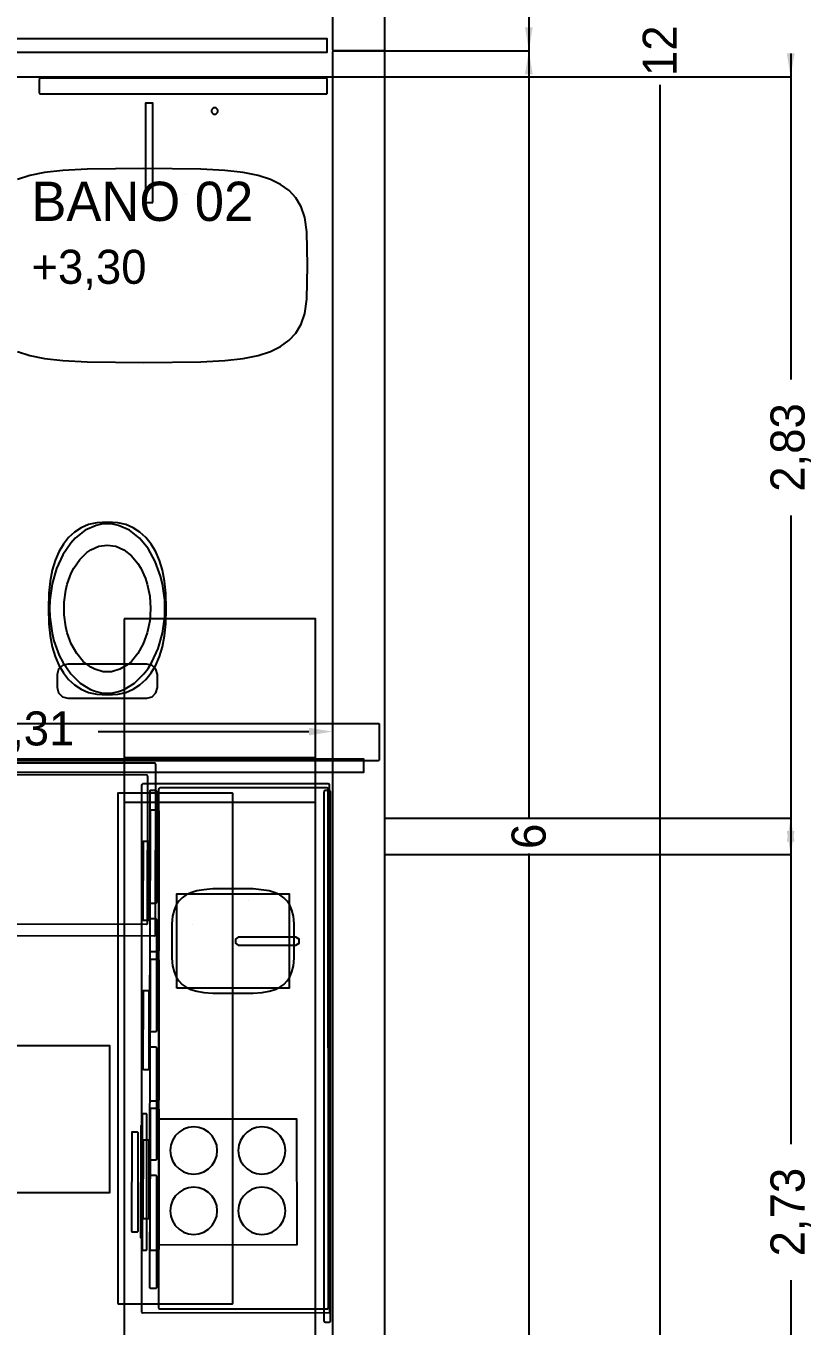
# Model space of a CAD drawing. Header units: metres. Extents: x 132.4 to 143.6, y -13.7 to 1.5.
# Drawn here: x 140.629 to 143.635, y -10.87 to -5.905 of the extents above; entities that cross this region are included whole.
import ezdxf

# ---------------------------------------------------------------- set-up
doc = ezdxf.new("R2010")
doc.units = ezdxf.units.M
for name, color, linetype in [('CORTE', 7, 'Continuous'), ('COTAS', 4, 'Continuous'), ('TEXTOS', 7, 'Continuous'), ('VISTA', 8, 'Continuous')]:
    doc.layers.add(name, color=color, linetype=linetype)
doc.dimstyles.get("Standard").update_dxf_attribs({"dimtxt": 2.5, "dimasz": 2.5, "dimexe": 1.25, "dimexo": 0.625, "dimtad": 1, "dimcen": 2.5, "dimazin": 3, "dimtfac": 1, "dimtmove": 0, "dimatfit": 3})

# ---------------------------------------------------------------- blocks, each defined once
blk = doc.blocks.new('_CLOSEDFILLED')
at = {"color": 0, "linetype": 'BYBLOCK'}
blk.add_solid([(-1, 0.164), (0, 0), (-1, -0.164)], dxfattribs=at)
blk = doc.blocks.new('*D5')
for p, q in [((143.05, 0.09), (143.05, -5.87)), ((142, 0), (143.05, 0)), ((143.05, -6.13), (143.05, -12.09)), ((142, -12), (143.05, -12))]:
    blk.add_line(p, q)
at = {"layer": 'Defpoints'}
for p in [(142, 0), (143.05, 0), (142, -12)]:
    blk.add_point(p, dxfattribs=at)
at = {"layer": 'COTAS', "xscale": 0.09, "yscale": 0.09}
for p, rotation in [((143.05, 0), 270), ((143.05, -12), 90)]:
    blk.add_blockref('_CLOSEDFILLED', p, dxfattribs=dict(at, rotation=rotation))
at = {"layer": 'COTAS', "insert": (143.05, -6), "char_height": 0.13, "attachment_point": 5, "rotation": 90}
blk.add_mtext('12', dxfattribs=at)
blk = doc.blocks.new('*D6')
for p, q in [((142.55, 0.09), (142.55, -2.935)), ((142, 0), (142.55, 0)), ((142.55, -3.065), (142.55, -6.09)), ((142, -6), (142.55, -6))]:
    blk.add_line(p, q)
at = {"layer": 'Defpoints'}
for p in [(142, 0), (142.55, 0), (142, -6)]:
    blk.add_point(p, dxfattribs=at)
at = {"layer": 'COTAS', "xscale": 0.09, "yscale": 0.09}
for p, rotation in [((142.55, 0), 270), ((142.55, -6), 90)]:
    blk.add_blockref('_CLOSEDFILLED', p, dxfattribs=dict(at, rotation=rotation))
at = {"layer": 'COTAS', "insert": (142.55, -3), "char_height": 0.13, "attachment_point": 5, "rotation": 90}
blk.add_mtext('6', dxfattribs=at)
blk = doc.blocks.new('*D7')
for p, q in [((142.55, -5.91), (142.55, -8.935)), ((142, -6), (142.55, -6)), ((142.55, -9.065), (142.55, -12.09)), ((142, -12), (142.55, -12))]:
    blk.add_line(p, q)
at = {"layer": 'Defpoints'}
for p in [(142, -6), (142.55, -6), (142, -12)]:
    blk.add_point(p, dxfattribs=at)
at = {"layer": 'COTAS', "xscale": 0.09, "yscale": 0.09}
for p, rotation in [((142.55, -6), 270), ((142.55, -12), 90)]:
    blk.add_blockref('_CLOSEDFILLED', p, dxfattribs=dict(at, rotation=rotation))
at = {"layer": 'COTAS', "insert": (142.55, -9), "char_height": 0.13, "attachment_point": 5, "rotation": 90}
blk.add_mtext('6', dxfattribs=at)
blk = doc.blocks.new('*D10')
for p, q in [((139.49, -8.6), (139.49, -8.6)), ((139.58, -8.6), (140.385, -8.6)), ((140.905, -8.6), (141.71, -8.6)), ((141.8, -8.6), (141.8, -8.6))]:
    blk.add_line(p, q)
at = {"layer": 'Defpoints'}
for p in [(139.49, -8.6), (139.49, -8.6), (141.8, -8.6)]:
    blk.add_point(p, dxfattribs=at)
at = {"layer": 'COTAS', "xscale": 0.09, "yscale": 0.09, "rotation": 180}
blk.add_blockref('_CLOSEDFILLED', (139.49, -8.6), dxfattribs=at)
at = {"layer": 'COTAS', "xscale": 0.09, "yscale": 0.09}
blk.add_blockref('_CLOSEDFILLED', (141.8, -8.6), dxfattribs=at)
at = {"layer": 'COTAS', "insert": (140.645, -8.6), "char_height": 0.13, "attachment_point": 5}
blk.add_mtext('2,31', dxfattribs=at)
blk = doc.blocks.new('*D11')
for p, q in [((143.55, -6.01), (143.55, -7.255)), ((142, -6.1), (143.55, -6.1)), ((143.55, -7.775), (143.55, -9.02)), ((142, -8.93), (143.55, -8.93))]:
    blk.add_line(p, q)
at = {"layer": 'Defpoints'}
for p in [(142, -6.1), (143.55, -6.1), (142, -8.93)]:
    blk.add_point(p, dxfattribs=at)
at = {"layer": 'COTAS', "xscale": 0.09, "yscale": 0.09}
for p, rotation in [((143.55, -6.1), 270), ((143.55, -8.93), 90)]:
    blk.add_blockref('_CLOSEDFILLED', p, dxfattribs=dict(at, rotation=rotation))
at = {"layer": 'COTAS', "insert": (143.55, -7.515), "char_height": 0.13, "attachment_point": 5, "rotation": 90}
blk.add_mtext('2,83', dxfattribs=at)
blk = doc.blocks.new('*D12')
for p, q in [((143.55, -8.98), (143.55, -10.175)), ((142, -9.07), (143.55, -9.07)), ((143.55, -10.695), (143.55, -11.89)), ((142, -11.8), (143.55, -11.8))]:
    blk.add_line(p, q)
at = {"layer": 'Defpoints'}
for p in [(142, -9.07), (143.55, -9.07), (142, -11.8)]:
    blk.add_point(p, dxfattribs=at)
at = {"layer": 'COTAS', "xscale": 0.09, "yscale": 0.09}
for p, rotation in [((143.55, -9.07), 270), ((143.55, -11.8), 90)]:
    blk.add_blockref('_CLOSEDFILLED', p, dxfattribs=dict(at, rotation=rotation))
at = {"layer": 'COTAS', "insert": (143.55, -10.435), "char_height": 0.13, "attachment_point": 5, "rotation": 90}
blk.add_mtext('2,73', dxfattribs=at)

msp = doc.modelspace()

# ---------------------------------------------------------------- linework, layer by layer
at = {"layer": 'CORTE'}
for points in [[(141.8, -3.5632), (141.8, -5.9955), (141.8005, -5.997), (141.8008, -5.9981), (141.8011, -5.9984), (141.8013, -5.9987), (141.8017, -5.999), (141.8019, -5.9992), (141.8034, -5.9997), (141.8045, -6), (141.918, -6), (141.9955, -6), (141.997, -5.9995), (141.9981, -5.9992), (141.9984, -5.9989), (141.9987, -5.9987), (141.9989, -5.9984), (141.9992, -5.9981), (141.9995, -5.997), (142, -5.9955), (142, -3.5632)], [(142, -11.9955), (142, -9.5632), (142, -6.0045), (141.9997, -6.0034), (141.9992, -6.0019), (141.999, -6.0017), (141.9987, -6.0013), (141.9984, -6.0011), (141.9981, -6.0008), (141.997, -6.0005), (141.9955, -6), (141.918, -6), (141.8045, -6), (141.8034, -6.0003), (141.8019, -6.0008), (141.8017, -6.001), (141.8013, -6.0013), (141.801, -6.0017), (141.801, -6.0017), (141.8008, -6.0019), (141.8003, -6.0034), (141.8, -6.0045), (141.8, -9.5632), (141.8, -11.9955)], [(139.4245, -8.71), (140.7745, -8.71), (141.9755, -8.71), (141.9769, -8.7096), (141.9781, -8.7092), (141.9784, -8.7089), (141.9787, -8.7087), (141.9789, -8.7084), (141.9792, -8.7081), (141.9796, -8.7069), (141.98, -8.7055), (141.98, -8.6438), (141.98, -8.5745), (141.9796, -8.5733), (141.9792, -8.5719), (141.9789, -8.5716), (141.9787, -8.5713), (141.9784, -8.5711), (141.9781, -8.5708), (141.9769, -8.5704), (141.9755, -8.57), (140.7745, -8.57), (139.4245, -8.57)]]:
    msp.add_lwpolyline(points, dxfattribs=at)
at = {"layer": 'VISTA'}
for points in [[(134, -5.9045), (134, -6.018), (134, -6.0955), (134.0005, -6.097), (134.0008, -6.0981), (134.0011, -6.0984), (134.0013, -6.0987), (134.0017, -6.099), (134.0019, -6.0992), (134.0034, -6.0997), (134.0045, -6.1), (138.7513, -6.1), (141.4491, -6.1), (141.9955, -6.1), (141.997, -6.0995), (141.9981, -6.0992), (141.9984, -6.0989), (141.9987, -6.0987), (141.9989, -6.0984), (141.9992, -6.0981), (141.9995, -6.097), (142, -6.0955), (142, -6.018), (142, -5.9045)], [(140.5972, -7.148), (140.6441, -7.1633), (140.7007, -7.1751), (140.7705, -7.1834), (140.8632, -7.1884), (141.08, -7.19), (141.2968, -7.1884), (141.3895, -7.1834), (141.4593, -7.1751), (141.5159, -7.1633), (141.5628, -7.148), (141.6019, -7.129), (141.6341, -7.1058), (141.66, -7.078), (141.6798, -7.0445), (141.6938, -7.0032), (141.7022, -6.9483), (141.705, -6.82), (141.7022, -6.6917), (141.6938, -6.6368), (141.6798, -6.5955), (141.66, -6.562), (141.6341, -6.5342), (141.6019, -6.511), (141.5628, -6.492), (141.5159, -6.4767), (141.4593, -6.4649), (141.3895, -6.4566), (141.2968, -6.4516), (141.08, -6.45), (140.8632, -6.4516), (140.7705, -6.4566), (140.7007, -6.4649), (140.6441, -6.4767), (140.5972, -6.492)]]:
    msp.add_lwpolyline(points, dxfattribs=at)
for points in [[(134.22, -5.955), (134.22, -6.005), (141.78, -6.005), (141.78, -5.955), (134.22, -5.955)], [(140.6811, -6.1066), (140.6808, -6.1069), (140.6804, -6.1082), (140.68, -6.1095), (140.68, -6.1341), (140.68, -6.1605), (140.6804, -6.1618), (140.6808, -6.1631), (140.6811, -6.1634), (140.6813, -6.1637), (140.6816, -6.1639), (140.6819, -6.1642), (140.6832, -6.1646), (140.6845, -6.165), (141.2111, -6.165), (141.7755, -6.165), (141.7768, -6.1646), (141.7781, -6.1642), (141.7784, -6.1639), (141.7787, -6.1637), (141.7789, -6.1634), (141.7792, -6.1631), (141.7796, -6.1618), (141.78, -6.1605), (141.78, -6.1341), (141.78, -6.1095), (141.7796, -6.1082), (141.7792, -6.1069), (141.7789, -6.1066), (141.7787, -6.1063), (141.7784, -6.1061), (141.7781, -6.1058), (141.7768, -6.1054), (141.7755, -6.105), (141.2111, -6.105), (140.6845, -6.105), (140.6832, -6.1054), (140.6819, -6.1058), (140.6816, -6.1061), (140.6813, -6.1063), (140.6811, -6.1066)], [(141.114, -6.58), (141.114, -6.2), (141.086, -6.2), (141.086, -6.58), (141.114, -6.58)], [(141.3469, -6.2184), (141.344, -6.2196), (141.3415, -6.2215), (141.3396, -6.224), (141.3384, -6.2269), (141.338, -6.23), (141.3384, -6.2331), (141.3396, -6.236), (141.3415, -6.2385), (141.344, -6.2404), (141.3469, -6.2416), (141.35, -6.242), (141.3531, -6.2416), (141.356, -6.2404), (141.3585, -6.2385), (141.3604, -6.236), (141.3616, -6.2331), (141.362, -6.23), (141.3616, -6.2269), (141.3604, -6.224), (141.3585, -6.2215), (141.356, -6.2196), (141.3531, -6.2184), (141.35, -6.218), (141.3469, -6.2184)], [(141.2388, -6.5501), (141.2388, -6.5501), (141.2388, -6.5501), (141.2388, -6.5501)], [(140.7296, -7.9841), (140.7215, -8.0254), (140.7166, -8.0715), (140.715, -8.13), (140.7166, -8.1885), (140.7215, -8.2346), (140.7296, -8.2759), (140.7409, -8.3131), (140.7552, -8.3464), (140.7724, -8.3758), (140.7924, -8.4011), (140.8152, -8.422), (140.8406, -8.4385), (140.8687, -8.4504), (140.9001, -8.4576), (140.94, -8.46), (140.9799, -8.4576), (141.0113, -8.4504), (141.0394, -8.4385), (141.0648, -8.422), (141.0876, -8.4011), (141.1076, -8.3758), (141.1248, -8.3464), (141.1391, -8.3131), (141.1504, -8.2759), (141.1585, -8.2346), (141.1634, -8.1885), (141.165, -8.13), (141.1634, -8.0715), (141.1585, -8.0254), (141.1504, -7.9841), (141.1391, -7.9469), (141.1248, -7.9136), (141.1076, -7.8842), (141.0876, -7.8589), (141.0648, -7.838), (141.0394, -7.8215), (141.0113, -7.8096), (140.9799, -7.8024), (140.94, -7.8), (140.9001, -7.8024), (140.8687, -7.8096), (140.8406, -7.8215), (140.8152, -7.838), (140.7924, -7.8589), (140.7724, -7.8842), (140.7552, -7.9136), (140.7409, -7.9469), (140.7296, -7.9841)], [(140.7455, -7.9776), (140.729, -8.0361), (140.7206, -8.0983), (140.7195, -8.13), (140.7206, -8.1617), (140.729, -8.2239), (140.7363, -8.2538), (140.7567, -8.3097), (140.7696, -8.3352), (140.8001, -8.38), (140.8361, -8.4152), (140.876, -8.4395), (140.897, -8.4472), (140.9184, -8.4518), (140.94, -8.4534), (140.9616, -8.4518), (140.983, -8.4472), (141.004, -8.4395), (141.0439, -8.4152), (141.0799, -8.38), (141.0959, -8.3587), (141.1104, -8.3352), (141.1345, -8.2825), (141.151, -8.2239), (141.1594, -8.1617), (141.1594, -8.0983), (141.151, -8.0361), (141.1437, -8.0062), (141.1233, -7.9503), (141.0959, -7.9013), (141.0625, -7.8611), (141.0244, -7.8312), (140.983, -7.8128), (140.9616, -7.8082), (140.94, -7.8066), (140.9184, -7.8082), (140.897, -7.8128), (140.8556, -7.8312), (140.8175, -7.8611), (140.8001, -7.88), (140.7696, -7.9248), (140.7455, -7.9776)], [(140.8231, -8.3015), (140.8025, -8.2648), (140.7872, -8.2228), (140.7817, -8.2004), (140.7754, -8.1538), (140.7754, -8.1062), (140.7817, -8.0596), (140.7872, -8.0372), (140.8025, -7.9952), (140.8122, -7.9761), (140.8351, -7.9425), (140.862, -7.9161), (140.8767, -7.9059), (140.9077, -7.8921), (140.94, -7.8875), (140.9723, -7.8921), (141.0033, -7.9059), (141.0319, -7.9283), (141.0569, -7.9585), (141.0678, -7.9761), (141.0858, -8.0157), (141.0928, -8.0372), (141.1022, -8.0827), (141.1054, -8.13), (141.1022, -8.1773), (141.0928, -8.2228), (141.0775, -8.2648), (141.0569, -8.3015), (141.0319, -8.3317), (141.018, -8.3439), (140.988, -8.3621), (140.9562, -8.3714), (140.9238, -8.3714), (140.892, -8.3621), (140.8767, -8.3541), (140.8481, -8.3317), (140.8231, -8.3015)], [(141.005, -8.17), (141.005, -8.87), (141.735, -8.87), (141.735, -8.17), (141.005, -8.17)], [(141.1093, -8.2111), (141.1093, -8.2111), (141.1093, -8.2111), (141.1093, -8.2111)], [(140.7488, -8.4322), (140.7541, -8.4522), (140.7688, -8.4669), (140.7887, -8.4722), (141.0913, -8.4722), (141.1112, -8.4669), (141.1259, -8.4522), (141.1312, -8.4322), (141.1312, -8.3822), (141.1259, -8.3622), (141.1112, -8.3475), (141.0913, -8.3422), (140.7887, -8.3422), (140.7688, -8.3475), (140.7541, -8.3622), (140.7488, -8.3822), (140.7488, -8.4322)], [(139.48, -8.705), (139.48, -8.755), (141.92, -8.755), (141.92, -8.705), (139.48, -8.705)], [(139.775, -9.374), (139.7775, -9.3789), (141.119, -9.38), (141.1239, -9.3775), (141.125, -8.726), (141.1225, -8.7211), (139.781, -8.72), (139.7768, -8.7218), (139.775, -8.726), (139.775, -9.374)], [(141.005, -8.7), (141.005, -11.34), (141.735, -11.34), (141.735, -8.7), (141.005, -8.7)], [(139.825, -9.329), (139.8275, -9.3339), (141.089, -9.335), (141.0939, -9.3325), (141.095, -8.771), (141.0925, -8.7661), (139.831, -8.765), (139.8268, -8.7668), (139.825, -8.771), (139.825, -9.329)], [(140.98, -10.7833), (140.9817, -10.785), (141.4183, -10.785), (141.42, -10.7833), (141.42, -8.8367), (141.4183, -8.835), (140.9807, -8.8353), (140.98, -10.7833)], [(141.0711, -10.8175), (141.076, -10.82), (141.7875, -10.8189), (141.79, -10.814), (141.7889, -8.8025), (141.784, -8.8), (141.076, -8.8), (141.0718, -8.8018), (141.07, -8.806), (141.0711, -10.8175)], [(141.101, -9.252), (141.1019, -9.2541), (141.104, -9.255), (141.126, -9.255), (141.1281, -9.2541), (141.129, -9.252), (141.129, -8.828), (141.1281, -8.8259), (141.126, -8.825), (141.104, -8.825), (141.1019, -8.8259), (141.101, -9.252)], [(141.1025, -8.8265), (141.1019, -8.8265), (141.1019, -8.8259), (141.1025, -8.8265)], [(141.1275, -8.8265), (141.1275, -8.8259), (141.1281, -8.8259), (141.1275, -8.8265)], [(141.1361, -10.8025), (141.141, -10.805), (141.7825, -10.8039), (141.785, -10.799), (141.7839, -8.8175), (141.779, -8.815), (141.141, -8.815), (141.1368, -8.8168), (141.135, -8.821), (141.1361, -10.8025)], [(141.7685, -8.8267), (141.7683, -8.8269), (141.7678, -8.8286), (141.7675, -8.8295), (141.7675, -10.1472), (141.7675, -10.8505), (141.768, -10.8522), (141.7683, -10.8531), (141.7686, -10.8535), (141.7688, -10.8537), (141.7692, -10.854), (141.7694, -10.8542), (141.7711, -10.8547), (141.772, -10.855), (141.7824, -10.855), (141.788, -10.855), (141.7897, -10.8545), (141.7906, -10.8542), (141.791, -10.8539), (141.7912, -10.8537), (141.7914, -10.8535), (141.7917, -10.8531), (141.792, -10.8522), (141.7925, -10.8505), (141.7925, -10.1472), (141.7925, -8.8295), (141.7922, -8.8286), (141.7917, -8.8269), (141.7915, -8.8267), (141.7912, -8.8263), (141.791, -8.8261), (141.7906, -8.8258), (141.7897, -8.8255), (141.788, -8.825), (141.7824, -8.825), (141.772, -8.825), (141.7711, -8.8253), (141.7694, -8.8258), (141.7692, -8.826), (141.7688, -8.8263), (141.7685, -8.8267)], [(141.1025, -9.437), (141.1034, -9.4391), (141.1055, -9.44), (141.1345, -9.44), (141.1366, -9.4391), (141.1375, -9.437), (141.1375, -8.903), (141.1366, -8.9009), (141.1345, -8.9), (141.1055, -8.9), (141.1034, -8.9009), (141.1025, -9.437)], [(141.104, -8.9015), (141.1034, -8.9015), (141.1034, -8.9009), (141.104, -8.9015)], [(141.136, -8.9015), (141.136, -8.9009), (141.1366, -8.9009), (141.136, -8.9015)], [(141.076, -9.3183), (141.0777, -9.32), (141.0983, -9.32), (141.1, -9.3183), (141.1, -9.0217), (141.0983, -9.02), (141.0767, -9.0203), (141.076, -9.3183)], [(141.195, -9.2821), (141.1894, -9.3049), (141.1861, -9.3347), (141.1861, -9.4653), (141.1894, -9.4951), (141.195, -9.5179), (141.2029, -9.5366), (141.2131, -9.5522), (141.2258, -9.5653), (141.2411, -9.5761), (141.2595, -9.5848), (141.2814, -9.5915), (141.3083, -9.5962), (141.3433, -9.5991), (141.4967, -9.5991), (141.5317, -9.5962), (141.5586, -9.5915), (141.5805, -9.5848), (141.5989, -9.5761), (141.6142, -9.5653), (141.6269, -9.5522), (141.6371, -9.5366), (141.645, -9.5179), (141.6506, -9.4951), (141.6539, -9.4653), (141.6539, -9.3347), (141.6506, -9.3049), (141.645, -9.2821), (141.6371, -9.2634), (141.6269, -9.2478), (141.6142, -9.2347), (141.5989, -9.2239), (141.5805, -9.2152), (141.5586, -9.2085), (141.4967, -9.2009), (141.3433, -9.2009), (141.3083, -9.2038), (141.2814, -9.2085), (141.2595, -9.2152), (141.2411, -9.2239), (141.2258, -9.2347), (141.2131, -9.2478), (141.2029, -9.2634), (141.195, -9.2821)], [(141.205, -9.58), (141.205, -9.22), (141.635, -9.22), (141.635, -9.58), (141.205, -9.58)], [(141.1025, -9.2535), (141.1025, -9.2541), (141.1019, -9.2541), (141.1025, -9.2535)], [(141.1275, -9.2535), (141.1281, -9.2535), (141.1281, -9.2541), (141.1275, -9.2535)], [(141.4792, -9.2464), (141.4792, -9.2464), (141.4792, -9.2464), (141.4792, -9.2464)], [(141.101, -9.742), (141.1019, -9.7441), (141.104, -9.745), (141.126, -9.745), (141.1281, -9.7441), (141.129, -9.742), (141.129, -9.318), (141.1281, -9.3159), (141.126, -9.315), (141.104, -9.315), (141.1019, -9.3159), (141.101, -9.742)], [(141.1025, -9.3165), (141.1019, -9.3165), (141.1019, -9.3159), (141.1025, -9.3165)], [(141.1275, -9.3165), (141.1275, -9.3159), (141.1281, -9.3159), (141.1275, -9.3165)], [(141.2659, -9.3364), (141.2659, -9.3364), (141.2659, -9.3364), (141.2659, -9.3364)], [(141.66, -9.415), (141.673, -9.4075), (141.673, -9.3925), (141.66, -9.385), (141.44, -9.385), (141.4296, -9.3925), (141.4296, -9.4075), (141.44, -9.415), (141.66, -9.415)], [(141.1025, -10.007), (141.1034, -10.0091), (141.1055, -10.01), (141.1345, -10.01), (141.1366, -10.0091), (141.1375, -10.007), (141.1375, -9.473), (141.1366, -9.4709), (141.1345, -9.47), (141.1055, -9.47), (141.1034, -9.4709), (141.1025, -10.007)], [(141.104, -9.4385), (141.104, -9.4391), (141.1034, -9.4391), (141.104, -9.4385)], [(141.104, -9.4715), (141.1034, -9.4715), (141.1034, -9.4709), (141.104, -9.4715)], [(141.136, -9.4385), (141.1366, -9.4385), (141.1366, -9.4391), (141.136, -9.4385)], [(141.136, -9.4715), (141.136, -9.4709), (141.1366, -9.4709), (141.136, -9.4715)], [(141.076, -9.8883), (141.0777, -9.89), (141.0983, -9.89), (141.1, -9.8883), (141.1, -9.5917), (141.0983, -9.59), (141.0767, -9.5903), (141.076, -9.8883)], [(141.1025, -9.7435), (141.1025, -9.7441), (141.1019, -9.7441), (141.1025, -9.7435)], [(141.1275, -9.7435), (141.1281, -9.7435), (141.1281, -9.7441), (141.1275, -9.7435)], [(139.73, -9.8), (139.73, -10.36), (140.95, -10.36), (140.95, -9.8), (139.73, -9.8)], [(141.101, -10.232), (141.1019, -10.2341), (141.104, -10.235), (141.126, -10.235), (141.1281, -10.2341), (141.129, -10.232), (141.129, -9.808), (141.1281, -9.8059), (141.126, -9.805), (141.104, -9.805), (141.1019, -9.8059), (141.101, -10.232)], [(141.1025, -9.8065), (141.1019, -9.8065), (141.1019, -9.8059), (141.1025, -9.8065)], [(141.1275, -9.8065), (141.1275, -9.8059), (141.1281, -9.8059), (141.1275, -9.8065)], [(141.104, -10.0085), (141.104, -10.0091), (141.1034, -10.0091), (141.104, -10.0085)], [(141.136, -10.0085), (141.1366, -10.0085), (141.1366, -10.0091), (141.136, -10.0085)], [(141.073, -10.5783), (141.0747, -10.58), (141.0893, -10.58), (141.091, -10.5783), (141.091, -10.0617), (141.0893, -10.06), (141.0737, -10.0603), (141.073, -10.5783)], [(141.1025, -10.577), (141.1034, -10.5791), (141.1055, -10.58), (141.1345, -10.58), (141.1366, -10.5791), (141.1375, -10.577), (141.1375, -10.043), (141.1366, -10.0409), (141.1345, -10.04), (141.1055, -10.04), (141.1034, -10.0409), (141.1025, -10.577)], [(141.104, -10.0415), (141.1034, -10.0415), (141.1034, -10.0409), (141.104, -10.0415)], [(141.136, -10.0415), (141.136, -10.0409), (141.1366, -10.0409), (141.136, -10.0415)], [(141.067, -10.5334), (141.0734, -10.535), (141.075, -10.5334), (141.075, -10.1066), (141.0681, -10.1053), (141.067, -10.5334)], [(141.1357, -10.5597), (141.6647, -10.5593), (141.6643, -10.0803), (141.1357, -10.0803), (141.1357, -10.5597)], [(141.18, -10.2), (141.1823, -10.22), (141.1889, -10.239), (141.1996, -10.2561), (141.2139, -10.2704), (141.231, -10.2811), (141.25, -10.2877), (141.27, -10.29), (141.29, -10.2877), (141.3091, -10.2811), (141.3261, -10.2704), (141.3404, -10.2561), (141.3511, -10.239), (141.3577, -10.22), (141.36, -10.2), (141.3577, -10.18), (141.3511, -10.161), (141.3404, -10.1439), (141.3261, -10.1296), (141.3091, -10.1189), (141.29, -10.1123), (141.27, -10.11), (141.25, -10.1123), (141.231, -10.1189), (141.2139, -10.1296), (141.1996, -10.1439), (141.1889, -10.161), (141.1823, -10.18), (141.18, -10.2)], [(141.44, -10.2), (141.4423, -10.22), (141.4489, -10.239), (141.4596, -10.2561), (141.4739, -10.2704), (141.491, -10.2811), (141.51, -10.2877), (141.53, -10.29), (141.55, -10.2877), (141.5691, -10.2811), (141.5861, -10.2704), (141.6004, -10.2561), (141.6111, -10.239), (141.6177, -10.22), (141.62, -10.2), (141.6177, -10.18), (141.6111, -10.161), (141.6004, -10.1439), (141.5861, -10.1296), (141.5691, -10.1189), (141.55, -10.1123), (141.53, -10.11), (141.51, -10.1123), (141.491, -10.1189), (141.4739, -10.1296), (141.4596, -10.1439), (141.4489, -10.161), (141.4423, -10.18), (141.44, -10.2)], [(141.0325, -10.5083), (141.0342, -10.51), (141.0558, -10.51), (141.0575, -10.5083), (141.0575, -10.1317), (141.0558, -10.13), (141.0332, -10.1303), (141.0325, -10.5083)], [(141.076, -10.4583), (141.0777, -10.46), (141.0983, -10.46), (141.1, -10.4583), (141.1, -10.1617), (141.0983, -10.16), (141.0767, -10.1603), (141.076, -10.4583)], [(141.1025, -10.2335), (141.1025, -10.2341), (141.1019, -10.2341), (141.1025, -10.2335)], [(141.1275, -10.2335), (141.1281, -10.2335), (141.1281, -10.2341), (141.1275, -10.2335)], [(141.101, -10.722), (141.1019, -10.7241), (141.104, -10.725), (141.126, -10.725), (141.1281, -10.7241), (141.129, -10.722), (141.129, -10.298), (141.1281, -10.2959), (141.126, -10.295), (141.104, -10.295), (141.1019, -10.2959), (141.101, -10.722)], [(141.1025, -10.2965), (141.1019, -10.2965), (141.1019, -10.2959), (141.1025, -10.2965)], [(141.1275, -10.2965), (141.1275, -10.2959), (141.1281, -10.2959), (141.1275, -10.2965)], [(141.18, -10.43), (141.1823, -10.45), (141.1889, -10.469), (141.1996, -10.4861), (141.2139, -10.5004), (141.231, -10.5111), (141.25, -10.5177), (141.27, -10.52), (141.29, -10.5177), (141.3091, -10.5111), (141.3261, -10.5004), (141.3404, -10.4861), (141.3511, -10.469), (141.3577, -10.45), (141.36, -10.43), (141.3577, -10.41), (141.3511, -10.391), (141.3404, -10.3739), (141.3261, -10.3596), (141.3091, -10.3489), (141.29, -10.3423), (141.27, -10.34), (141.25, -10.3423), (141.231, -10.3489), (141.2139, -10.3596), (141.1996, -10.3739), (141.1889, -10.391), (141.1823, -10.41), (141.18, -10.43)], [(141.44, -10.43), (141.4423, -10.45), (141.4489, -10.469), (141.4596, -10.4861), (141.4739, -10.5004), (141.491, -10.5111), (141.51, -10.5177), (141.53, -10.52), (141.55, -10.5177), (141.5691, -10.5111), (141.5861, -10.5004), (141.6004, -10.4861), (141.6111, -10.469), (141.6177, -10.45), (141.62, -10.43), (141.6177, -10.41), (141.6111, -10.391), (141.6004, -10.3739), (141.5861, -10.3596), (141.5691, -10.3489), (141.55, -10.3423), (141.53, -10.34), (141.51, -10.3423), (141.491, -10.3489), (141.4739, -10.3596), (141.4596, -10.3739), (141.4489, -10.391), (141.4423, -10.41), (141.44, -10.43)], [(141.104, -10.5785), (141.104, -10.5791), (141.1034, -10.5791), (141.104, -10.5785)], [(141.136, -10.5785), (141.1366, -10.5785), (141.1366, -10.5791), (141.136, -10.5785)], [(141.1025, -10.7235), (141.1025, -10.7241), (141.1019, -10.7241), (141.1025, -10.7235)], [(141.1275, -10.7235), (141.1281, -10.7235), (141.1281, -10.7241), (141.1275, -10.7235)]]:
    msp.add_lwpolyline(points, close=True, dxfattribs=at)

# ---------------------------------------------------------------- texts
at = {"layer": 'TEXTOS'}
for s, height, p in [('BANO 02', 0.15, (140.65, -6.65)), ('+3,30', 0.13, (140.65, -6.89))]:
    msp.add_text(s, height=height, dxfattribs=at).set_placement(p)

# ---------------------------------------------------------------- dimensions: what is measured, and where the dimension line sits
at = {"layer": 'COTAS'}
for base, p1, p2, picture, middle in [((143.05, 0), (142, 0), (142, -12), '*D5', (143.05, -6)), ((142.55, 0), (142, 0), (142, -6), '*D6', (142.55, -3)), ((142.55, -6), (142, -6), (142, -12), '*D7', (142.55, -9)), ((143.55, -6.1), (142, -6.1), (142, -8.93), '*D11', (143.55, -7.515)), ((143.55, -9.07), (142, -9.07), (142, -11.8), '*D12', (143.55, -10.435))]:
    dim = msp.add_linear_dim(base=base, p1=p1, p2=p2, angle=90, dimstyle='Standard', override={"dimtxt": 0.13, "dimasz": 0.09}, dxfattribs=at)
    dim.commit()
    dim.dimension.update_dxf_attribs({"geometry": picture, "text_midpoint": middle})
dim = msp.add_linear_dim(base=(139.49, -8.6), p1=(139.49, -8.6), p2=(141.8, -8.6), dimstyle='Standard', override={"dimtxt": 0.13, "dimasz": 0.09}, dxfattribs=at)
dim.commit()
dim.dimension.update_dxf_attribs({"geometry": '*D10', "text_midpoint": (140.645, -8.6)})

doc.saveas('drawing.dxf')
